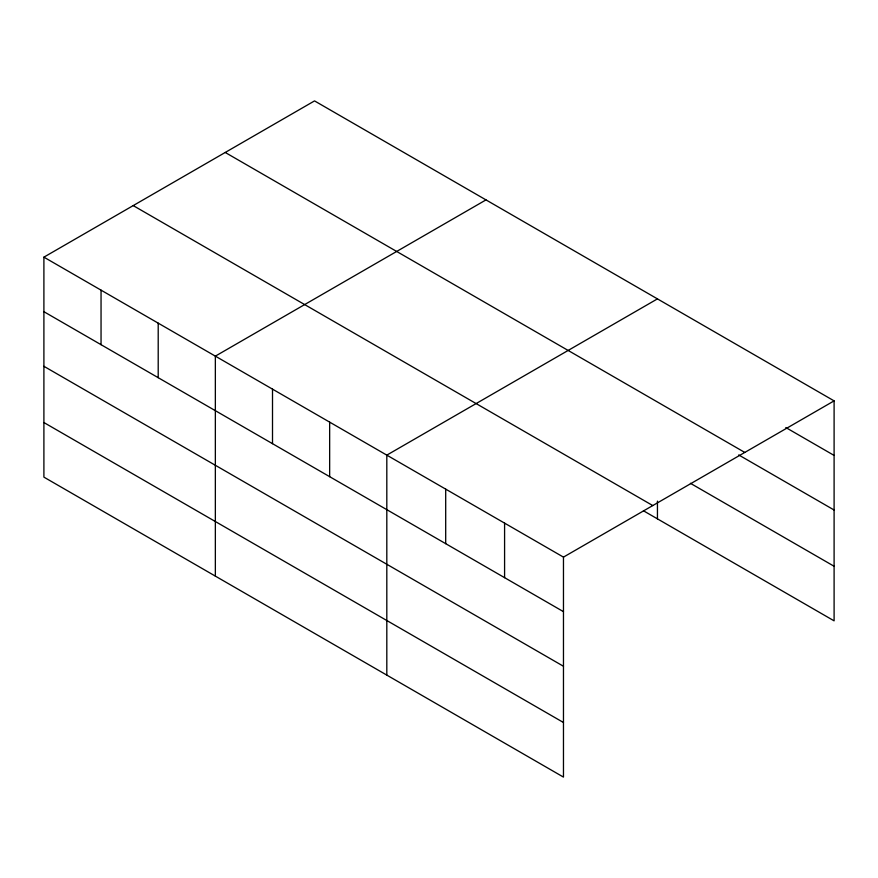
<?xml version="1.0" encoding="UTF-8"?>
<svg xmlns="http://www.w3.org/2000/svg" width="878" height="878" viewBox="0 0 878 878"><rect width="100%" height="100%" fill="white"/><g stroke="black" fill="none" stroke-linecap="round" stroke-linejoin="round"><path stroke-width="1.32" d="M563.467 666.259L563.467 557.124L43.9 257.155L43.9 477.127L563.467 777.096L563.467 666.259L43.9 366.291M643.453 510.776L834.1 620.845L834.1 400.873L314.533 100.904L43.9 257.155M485.995 199.899L215.351 356.139L215.351 576.111M657.446 298.882L386.814 455.133L386.814 675.105M563.467 557.124L834.1 400.873M785.81 427.531L834.1 455.419M225.229 152.465L744.785 452.433M738.705 454.936L834.1 510.008M690.426 483.306L834.1 566.255M133.215 205.595L652.771 505.563M43.9 311.69L563.467 611.659M43.9 422.537L563.467 722.506M657.446 501.118L657.446 518.854M504.587 523.123L504.587 577.669M445.695 489.134L445.695 543.669M329.656 422.142L329.656 476.677M272.509 389.141L272.509 443.675M158.205 323.148L158.205 377.683M101.047 290.146L101.047 344.692"/></g></svg>
